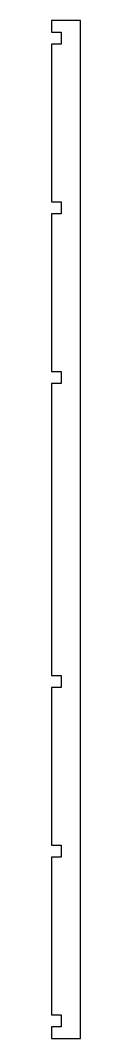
# Model space of a CAD drawing. Header units: inches. Extents: x -0.3 to 0, y -10.5 to 0.
import ezdxf

# ---------------------------------------------------------------- set-up
doc = ezdxf.new("R2010")
doc.units = ezdxf.units.IN
doc.header["$MEASUREMENT"] = 0

msp = doc.modelspace()

# ---------------------------------------------------------------- linework, layer by layer
msp.add_lwpolyline([(-0.3, -8.63), (-0.3, -10.255), (-0.2, -10.255), (-0.2, -10.38), (-0.3, -10.38), (-0.3, -10.5), (0, -10.5), (0, 0), (-0.3, 0), (-0.3, -0.12), (-0.2, -0.12), (-0.2, -0.245), (-0.3, -0.245), (-0.3, -1.87), (-0.2, -1.87), (-0.2, -1.995), (-0.3, -1.995), (-0.3, -3.62), (-0.2, -3.62), (-0.2, -3.745), (-0.3, -3.745), (-0.3, -6.755), (-0.2, -6.755), (-0.2, -6.88), (-0.3, -6.88), (-0.3, -8.505), (-0.2, -8.505), (-0.2, -8.63)], close=True)

doc.saveas('drawing.dxf')
